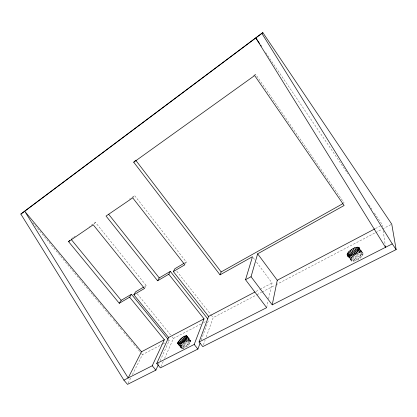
<?xml version="1.0" encoding="UTF-8"?>
<svg xmlns="http://www.w3.org/2000/svg" width="417" height="417" viewBox="0 0 417 417"><rect width="100%" height="100%" fill="white"/><g stroke="black" fill="none" stroke-linecap="round" stroke-linejoin="round"><path stroke-width="0.31" stroke-dasharray="2.08 1.56" d="M266.666 307.657L268.053 301.335M268.605 298.801L272.077 282.987L256.325 261.86M203.428 344.802L205.164 339.97M206.253 336.946L213.202 317.613L256.398 295.001M201.255 339.98L208.636 320.001M160.91 366.705L163.261 361.403M164.564 358.458L173.436 338.427L201.135 323.931M158.543 364.244L159.075 363.066M160.144 360.705L169.193 340.647L168.374 339.636M128.087 383.233L130.667 378.089M132.392 374.659L142.437 354.648L162.364 344.223M185.424 263.68L186.284 262.006L134.665 195.583L129.369 199.206M144.511 288.465L146.231 285.572L95.446 222.386L89.587 226.395M254.651 75.55L255.6 74.242L344.119 202.959M188.26 337.765L190.642 340.6L190.199 340.267C186.29 340.569 181.697 344.114 181.327 348.122L181.749 348.476C185.706 348.31 189.511 344.864 190.772 341.195L188.286 337.666M358.677 250.33L361.456 256.851L356.446 252.645L360.189 258.014L354.956 253.729L358.703 259.093L353.35 254.667L357.098 260.02L351.745 255.386L355.487 260.729L350.249 255.84L353.986 261.172L348.966 255.996L351.703 261.157L347.981 255.85L351.703 261.157C356.337 261.49 361.774 258.206 363.15 253.703L359.438 248.36M132.715 197.846L134.665 195.583M93.966 223.997L95.446 222.386M353.407 256.121L351.635 258.014L350.853 259.994L348.633 256.83M353.824 255.741L354.794 255.037M253.489 75.753L255.6 74.242M71.474 238.769L73.074 237.68M73.606 237.315L75.738 235.86M144.558 286.557L146.231 285.572M184.648 262.965L186.284 262.006M355.274 254.683C357.468 253.494 360.434 251.524 362.889 253.01L360.351 249.658M256.064 291.42L259.494 289.612M260.067 289.309L272.077 282.987M375.524 228.5L381.268 225.477M162.932 343.921L165.21 342.732M168.056 341.242L169.193 340.647M203.444 322.722L205.753 321.512M256.976 294.704L261.584 292.291M262.157 291.989L275.408 285.056M275.981 284.754L375.05 232.905M375.628 232.603L381.962 229.287M382.54 228.985L391.177 224.461M187.567 337.306L190.579 342.013L187.024 337.593L190.063 342.988L186.503 338.562L189.271 344.067L185.701 339.631L188.249 345.167L183.485 341.778L187.071 346.214L182.229 342.696L185.815 347.132L180.988 343.431L184.575 347.861L179.847 343.926L183.428 348.346L178.893 344.145L182.469 348.555L178.184 344.077L181.327 348.122L178.158 344.218M181.796 343.916L182.755 344.645M180.603 344.578L181.963 345.714L181.176 344.739M179.55 344.911L181.437 346.689L179.863 344.744M350.775 257.174L351.635 258.014L350.895 256.961M178.195 344.202L181.218 347.512L179.242 345.078M349.31 257.138L351.041 259.077L349.566 256.971M360.267 250.315L362.227 252.582L360.012 249.392M32.781 222.798L92.59 294.715M93.007 295.215L102.561 306.703M102.978 307.204L111.699 317.691M113.361 319.688L122.082 330.175M123.745 332.177L133.299 343.66M133.711 344.161L141.191 353.152M141.603 353.652L142.437 354.648M178.184 344.077L181.749 348.476M137.261 293.813L170.589 334.919M172.216 336.92L173.436 338.427M184.674 340.731L188.249 345.167M188.234 337.827L190.199 340.267M188.015 337.765L190.772 341.195L188.208 337.702M187.9 338.26L189.469 340.209L188.067 338.041M187.723 339.459L188.505 340.434L187.655 338.896M186.597 339.949L187.379 340.918L186.847 339.839M176.844 271.279L210.804 314.559M211.205 315.064L213.202 317.613M253.249 257.737L254.787 259.796M348.966 255.996L352.699 261.313M359.735 250.325L361.211 252.447M359.016 250.815L362.409 255.694L359.261 249.262L362.988 254.615L359.73 248.881M359.178 251.555L359.918 252.608L359.438 251.519M357.713 251.482L361.456 256.851M265.723 52.589L347.778 173.727M368.925 204.95L371.844 209.256M374.398 213.024L382.42 224.872L382.686 226.796M383.218 230.643L385.256 245.389"/><path stroke-width="0.63" d="M396.15 249.595L392.272 243.882L272.218 304.843L277.263 280.255L257.643 253.823L344.114 205.498L254.651 75.55L133.732 162.223L220.035 274.839L252.483 256.705L245.524 279.713L266.666 307.657L199.065 341.982L202.777 346.616L396.15 249.595L391.756 224.158L262.846 32.62L20.85 214.072L123.906 380.142L127.513 384.38L155.88 370.145L158.278 364.833M245.524 279.713L251.044 276.721L257.643 253.823M207.828 318.979L170.339 271.384L168.796 274.219L204.012 318.833L168.598 337.483L156.735 363.473L160.389 367.883L197.898 349.065L200.134 343.009M199.065 341.982L208.609 316.414L254.923 292.02M156.735 363.473L194.197 344.452L204.012 318.833M220.035 274.839L221.156 271.931L342.983 203.595M123.906 380.142L152.236 365.756L164.334 339.73L129.635 297.191L131.459 294.266L167.962 339.13M141.478 351.771L128.165 377.979L24.676 211.205L141.478 351.771L164.334 339.73M208.609 316.414L173.336 271.556L174.848 268.736L184.105 263.289M173.336 271.556L184.856 264.8L132.715 197.846L106.043 216.053L157.616 280.777L159.242 277.915L170.339 271.384M168.598 337.483L133.841 294.725L135.634 291.806L143.443 287.214M69.754 240.385L68.565 241.631L119.272 303.274L121.159 300.323L131.459 294.266M348.904 251.623L347.351 253.812L347.147 254.719L348.106 256.471L347.361 255.412L347.981 255.85C352.615 256.101 357.989 252.838 359.438 248.36L359.188 247.677C355.539 246.082 351.573 249.34 348.904 251.623L351.849 255.824M180.248 339.209L177.892 342.315L177.762 343.728L178.184 344.077C182.135 343.848 185.909 340.439 187.228 336.785L186.67 335.878L184.992 336.06L182.641 337.28L180.248 339.209L182.985 342.597M133.732 162.223L135.327 160.634M20.85 214.072L262.846 32.62M68.565 241.631L93.226 224.799L144.511 288.465L133.841 294.725M119.272 303.274L129.635 297.191M157.616 280.777L168.796 274.219M277.263 280.255L374.951 228.803M182.255 342.477L179.232 340.288L181.583 343.196M181.312 343.545L178.429 341.346L180.389 343.77M180.154 344.202L177.892 342.315L179.466 344.26M351.192 255.642L347.95 252.759L350.53 256.434M178.606 344.02L177.668 343.128L178.455 344.103M349.92 256.335L347.351 253.812L349.196 256.445M348.445 256.168L347.147 254.719L348.263 256.299M358.959 250.424L357.525 247.145L359.485 249.413M187.369 336.957L186.67 335.878L187.462 336.821M152.236 365.756L155.88 370.145M71.354 239.634L121.159 300.323M184.147 341.575L181.411 338.187L183.298 342.493M186.67 335.878L187.452 336.853M187.509 337.775L185.946 335.826L187.082 337.874M186.946 338.489L184.992 336.06L186.581 339.302M186.206 339.464L183.861 336.555L185.393 339.944M185.377 340.673L182.641 337.28L184.418 341.372M194.197 344.452L197.898 349.065M108.582 214.197L159.242 277.915M135.728 160.232L221.156 271.931M359.621 248.699L358.531 247.265L359.642 248.86M251.044 276.721L272.218 304.843M353.454 255.214L350.15 250.492L351.917 255.136M356.478 253.244L353.173 248.506L355.086 254.12M354.909 254.156L351.604 249.429L353.621 255.168M357.525 247.145L359.371 249.799M358.813 251.024L356.238 247.328L357.989 251.915M357.692 252.009L354.752 247.792L356.634 253.171M259.525 43.441L255.882 38.056L385.522 247.312L385.344 246.03M260.62 45.052L261.35 46.131M261.949 33.511L392.272 243.882"/></g></svg>
